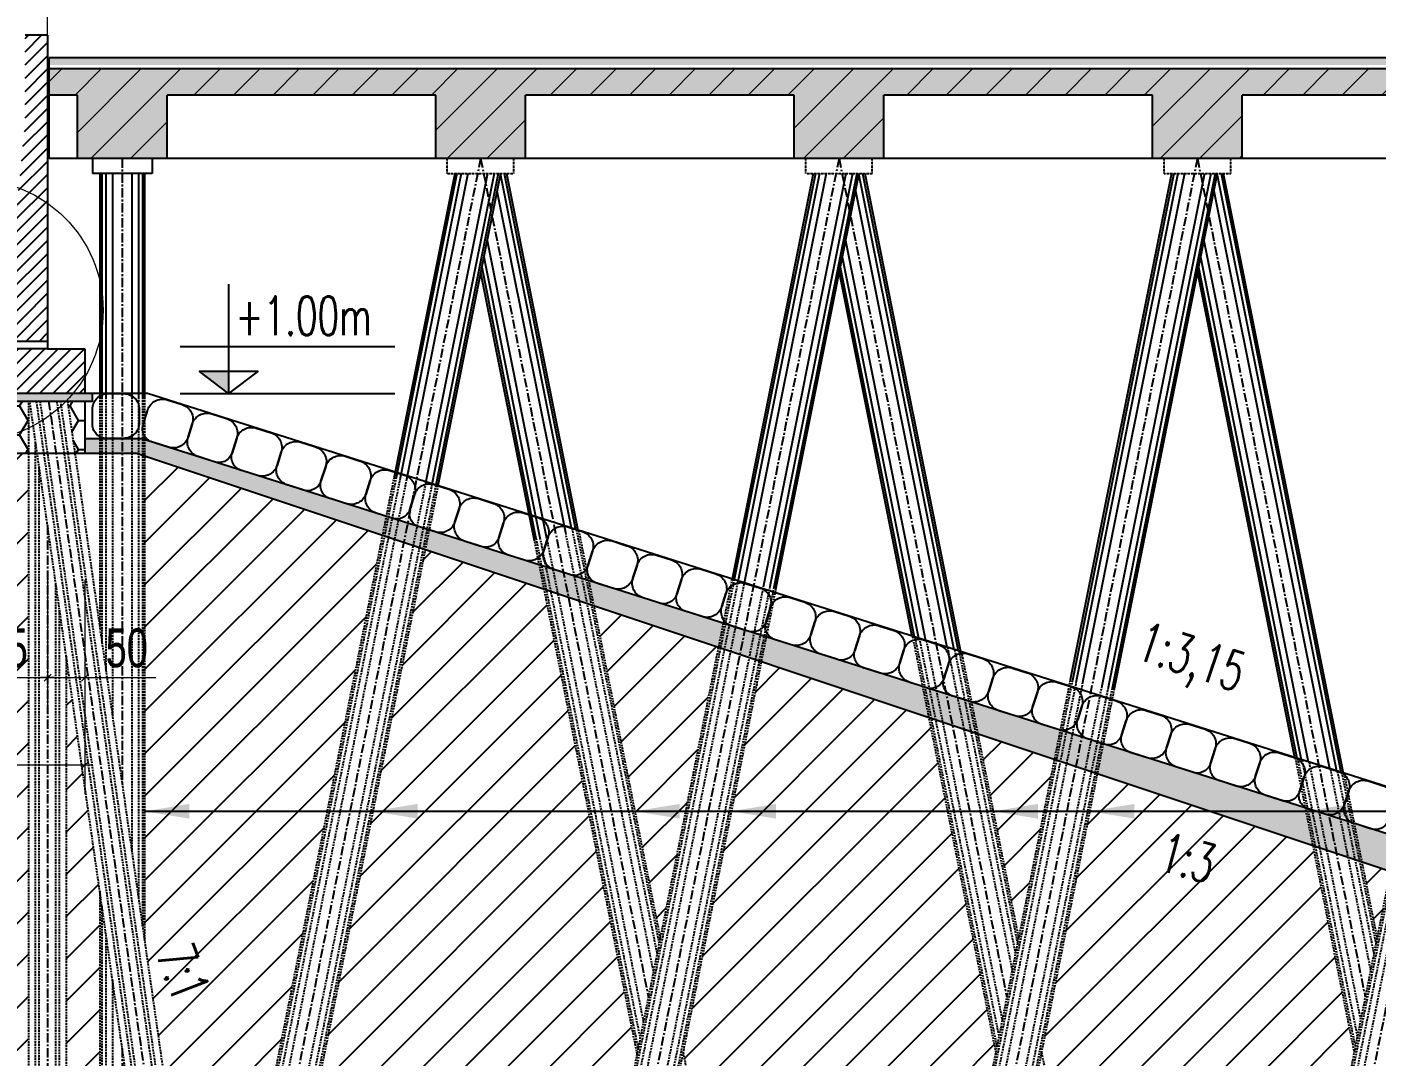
# Model space of a CAD drawing. Header units: millimetres. Extents: x -95488 to 835450, y -398213 to -214134.
# Drawn here: x 63090 to 81170, y -257864 to -244079 of the extents above; entities that cross this region are included whole.
import ezdxf
from ezdxf.enums import TextEntityAlignment as Align

# ---------------------------------------------------------------- set-up
doc = ezdxf.new("R2010")
doc.units = ezdxf.units.MM
doc.header["$MEASUREMENT"] = 0
doc.linetypes.add('CENTER', pattern=[2, 1.25, -0.25, 0.25, -0.25])
doc.linetypes.add('HIDDEN', pattern=[0.375, 0.25, -0.125])
for name, color, linetype in [('bao', 2, 'Continuous'), ('Border', 2, 'Continuous'), ('center', 9, 'CENTER'), ('coc an', 4, 'HIDDEN'), ('DIMENSION', 4, 'Continuous'), ('DLINE', 4, 'Continuous'), ('HACTH', 7, 'Continuous'), ('Hatch', 250, 'Continuous'), ('Hatch coc', 8, 'Continuous'), ('hidden', 4, 'HIDDEN')]:
    doc.layers.add(name, color=color, linetype=linetype)
for name, color, linetype, lineweight in [('DIM', 177, 'Continuous', 20), ('MANH', 8, 'Continuous', 15), ('TEXT', 2, 'Continuous', 20), ('THAY', 7, 'Continuous', 25)]:
    doc.layers.add(name, color=color, linetype=linetype, lineweight=lineweight)
doc.styles.add('2', font='VNAVAN_2.TTF')
doc.styles.add('THUONG', font='vnsimli.shx', dxfattribs={"width": 0.55})
doc.styles.add('TXTDIM', font='VNARIAL_0.TTF', dxfattribs={"width": 0.7})
doc.dimstyles.new('DIM 260', dxfattribs={"dimscale": 260, "dimtxt": 2, "dimasz": 0.3, "dimexe": 1.5, "dimexo": 0, "dimgap": 0.5, "dimtad": 1, "dimdec": 0, "dimzin": 12, "dimdsep": 46, "dimtxsty": 'TXTDIM', "dimblk": 'SLASH', "dimcen": 1.5, "dimclrd": 256, "dimclre": 256, "dimclrt": 2, "dimadec": 0, "dimazin": 0, "dimtfac": 1, "dimtdec": 0, "dimtix": 1, "dimtmove": 0, "dimatfit": 3, "dimldrblk": 'DOT', "dimfxl": 2, "dimtolj": 1, "dimtzin": 0, "dimlwd": 9, "dimlwe": 9, "dimarcsym": 1})
doc.dimstyles.new('matbang', dxfattribs={"dimscale": 600, "dimtxt": 2, "dimasz": 1.5, "dimexe": 1.5, "dimexo": 1, "dimgap": 1, "dimtad": 1, "dimdec": 0, "dimlfac": 0.1, "dimzin": 0, "dimdsep": 46, "dimtxsty": '2', "dimcen": 0.09, "dimclrd": 4, "dimclre": 4, "dimclrt": 3, "dimadec": 0, "dimazin": 0, "dimtfac": 1, "dimtdec": 0, "dimtofl": 0, "dimtmove": 2, "dimatfit": 3, "dimfxl": 1, "dimtolj": 1, "dimtzin": 0, "dimarcsym": 0})

# ---------------------------------------------------------------- blocks, each defined once
blk = doc.blocks.new('SLASH')
at = {"layer": 'DIM', "color": 16, "linetype": 'Continuous'}
for p, q in [((-1.2, 0), (1.2, 0)), ((-0.6, -0.6), (0.6, 0.6))]:
    blk.add_line(p, q, dxfattribs=at)
blk = doc.blocks.new('*D107')
at = {"layer": 'Defpoints', "color": 0}
for p in [(53365, -251484), (63865, -251484), (63865, -253965)]:
    blk.add_point(p, dxfattribs=at)
at = {"layer": 'DIM', "lineweight": 9}
for p, q in [((53365, -251484), (53365, -254355)), ((63865, -251484), (63865, -254355)), ((53443, -253965), (63787, -253965))]:
    blk.add_line(p, q, dxfattribs=at)
at = {"layer": 'DIM', "lineweight": 9, "xscale": 78, "yscale": 78, "zscale": 78, "rotation": 180}
blk.add_blockref('SLASH', (53365, -253965), dxfattribs=at)
at = {"layer": 'DIM', "lineweight": 9, "xscale": 78, "yscale": 78, "zscale": 78}
blk.add_blockref('SLASH', (63865, -253965), dxfattribs=at)
at = {"layer": 'DIM', "color": 2, "insert": (57656, -253570), "char_height": 520, "attachment_point": 5, "style": 'TXTDIM'}
blk.add_mtext('\\A1;1050', dxfattribs=at)
blk = doc.blocks.new('_Dot')
at = {"color": 0, "linetype": 'ByBlock', "lineweight": -2}
blk.add_line((-0.5, 0), (-1, 0), dxfattribs=at)
at = {"color": 0, "linetype": 'ByBlock', "const_width": 0.5}
blk.add_lwpolyline([(-0.25, 0, 1), (0.25, 0, 1)], format="xyb", close=True, dxfattribs=at)
blk = doc.blocks.new('Caodo')
at = {"layer": 'DLINE'}
blk.add_hatch(color=256, dxfattribs=at).paths.add_polyline_path([(-0.018, 1.186), (-1.598, 1.186), (-0.018, -0.014)])
for p, q in [((-0.018, 5.849), (-0.018, -0.014)), ((8.891, 2.486), (-2.606, 2.486)), ((-0.018, -0.014), (-1.598, 1.186)), ((-1.598, 1.186), (1.562, 1.186)), ((1.562, 1.186), (-0.018, -0.014)), ((-2.606, -0.014), (8.891, -0.014))]:
    blk.add_line(p, q, dxfattribs=at)
blk = doc.blocks.new('*D117')
at = {"layer": 'Defpoints', "color": 0}
for p in [(63365, -251484), (63865, -251484), (63365, -252795)]:
    blk.add_point(p, dxfattribs=at)
at = {"layer": 'DIM', "lineweight": 9}
for p, q in [((63365, -251484), (63365, -253185)), ((63865, -251484), (63865, -253185)), ((63443, -252795), (63787, -252795)), ((63865, -252795), (64816, -252795))]:
    blk.add_line(p, q, dxfattribs=at)
at = {"layer": 'DIM', "lineweight": 9, "xscale": 78, "yscale": 78, "zscale": 78, "rotation": 180}
blk.add_blockref('SLASH', (63365, -252795), dxfattribs=at)
at = {"layer": 'DIM', "lineweight": 9, "xscale": 78, "yscale": 78, "zscale": 78}
blk.add_blockref('SLASH', (63865, -252795), dxfattribs=at)
at = {"layer": 'DIM', "color": 2, "insert": (64426, -252400), "char_height": 520, "attachment_point": 5, "style": 'TXTDIM'}
blk.add_mtext('\\A1;50', dxfattribs=at)
blk = doc.blocks.new('*D129')
at = {"layer": 'Defpoints', "color": 0}
for p in [(61615, -251484), (63365, -251484), (63365, -252795)]:
    blk.add_point(p, dxfattribs=at)
at = {"layer": 'DIM', "lineweight": 9}
for p, q in [((61615, -251484), (61615, -253185)), ((63365, -251484), (63365, -253185)), ((61693, -252795), (63287, -252795))]:
    blk.add_line(p, q, dxfattribs=at)
at = {"layer": 'DIM', "lineweight": 9, "xscale": 78, "yscale": 78, "zscale": 78, "rotation": 180}
blk.add_blockref('SLASH', (61615, -252795), dxfattribs=at)
at = {"layer": 'DIM', "lineweight": 9, "xscale": 78, "yscale": 78, "zscale": 78}
blk.add_blockref('SLASH', (63365, -252795), dxfattribs=at)
at = {"layer": 'DIM', "color": 2, "insert": (62677, -252400), "char_height": 520, "attachment_point": 5, "style": 'TXTDIM'}
blk.add_mtext('\\A1;175', dxfattribs=at)

msp = doc.modelspace()

# ---------------------------------------------------------------- hatches: boundary and pattern name
at = {"layer": 'HACTH'}
h = msp.add_hatch(dxfattribs=at)
h.set_pattern_fill('AR-CONC', color=256, scale=50, style=0)
h.set_pattern_definition([(50, (499406.82, 17080.36), (358.63009, -31.37607), [37.5, -412.5]), (355, (499406.8, 17080.36), (-69.37567, 376.09607), [30, -330]), (100.4514, (499436.7, 17077.74), (289.2547, 344.71977), [31.8701, -350.57106]), (46.1842, (499406.8, 17180.36), (533.62052, -82.7595), [56.25, -618.75]), (96.6356, (499451.3, 17173.46), (467.33135, 487.05894), [47.80514, -525.8565]), (351.1842, (499406.8, 17180.36), (467.331, 487.0593), [45, -495]), (21, (499456.82, 17155.36), (298.45353, -201.30945), [37.5, -412.5]), (326, (499456.8, 17155.36), (121.65767, 362.57502), [30, -330]), (71.4514, (499481.7, 17138.58), (420.11131, 161.26525), [31.8701, -350.57106]), (37.5, (499406.82, 17080.36), (6.079928, 166.446927), [0, -326, 0, -335, 0, -331.25]), (7.5, (499406.82, 17080.36), (131.53477, 197.205856), [0, -191, 0, -318.5, 0, -126.25]), (327.5, (499295.32, 17080.36), (266.911218, -11.277436), [0, -125, 0, -390, 0, -517.5]), (317.5, (499245.32, 17080.36), (291.59308, 50.05249), [0, -162.5, 0, -259, 0, -367.5])])
h.paths.add_polyline_path([(88058.7, -244490.3), (63364.7, -244490.3), (63364.7, -244590.3), (88058.7, -244590.3)])
h = msp.add_hatch(dxfattribs=at)
h.set_pattern_fill('AR-CONC', color=256, scale=100, style=0)
h.set_pattern_definition([(50, (499406.8, 226214.2), (717.2602, -62.75213), [75, -825]), (355, (499406.8, 226214.2), (-138.7513, 752.1921), [60, -660]), (100.4514, (499466.6, 226208.96), (578.5094, 689.43954), [63.7402, -701.1421]), (46.1842, (499406.8, 226414.2), (1067.241, -165.519), [112.5, -1237.5]), (96.6356, (499495.8, 226400.4), (934.6627, 974.1179), [95.6103, -1051.713]), (351.1842, (499406.8, 226414.2), (934.662, 974.1186), [90, -990]), (21, (499506.8, 226364.2), (596.90705, -402.6189), [75, -825]), (326, (499506.8, 226364.2), (243.3153, 725.15005), [60, -660]), (71.4514, (499556.56, 226330.6), (840.2226, 322.5305), [63.7402, -701.1421]), (37.5, (499406.82, 226214.18), (12.15986, 332.89385), [0, -652, 0, -670, 0, -662.5]), (7.5, (499406.8, 226214.2), (263.06954, 394.41171), [0, -382, 0, -637, 0, -252.5]), (327.5, (499183.82, 226214.18), (533.82244, -22.55487), [0, -250, 0, -780, 0, -1035]), (317.5, (499083.8, 226214.2), (583.18617, 100.10498), [0, -325, 0, -518, 0, -735])])
h.paths.add_polyline_path([(84164.7, -244990.3), (86179.4, -244990.3), (86179.4, -244640.3), (63384.7, -244640.3), (63384.7, -244990.3), (63764.7, -244990.3), (63764.7, -245840.3), (64964.7, -245840.3), (64964.7, -244990.3), (68564.7, -244990.3), (68564.7, -245840.3), (69764.7, -245840.3), (69764.7, -244990.3), (73364.7, -244990.3), (73364.7, -245840.3), (74564.7, -245840.3), (74564.7, -244990.3), (78164.7, -244990.3), (78164.7, -245840.3), (79364.7, -245840.3), (79364.7, -244990.3), (82964.7, -244990.3), (82964.7, -245840.3), (84164.7, -245840.3)])
at = {"layer": 'Hatch'}
h = msp.add_hatch(dxfattribs=at)
h.set_pattern_fill('ANSI31', color=256, scale=1000, style=0)
h.set_pattern_definition([(45, (111365.48, -3247.08), (-88.38835, 88.38835), [])])
h.paths.add_polyline_path([(54464.7, -248990.3), (55042.8, -248990.3, 0.1427326), (54841.2, -248390.3), (53364.7, -248390.3), (53364.7, -249690.3), (54464.7, -249690.3)])
h.paths.add_polyline_path([(60688.7, -248390.3), (59261.4, -248390.3), (59257, -248393.7), (59252.5, -248390.3), (54841.2, -248390.3, -0.1427326), (55042.8, -248990.3), (61014.2, -248990.3, -0.0984794)])
h.paths.add_polyline_path([(63864.7, -248390.3), (63364.7, -248390.3), (62364.7, -248390.3), (61917.6, -248390.3), (60688.7, -248390.3, 0.0984794), (61014.2, -248990.3), (63705.5, -248990.3, 0.0395282), (63864.7, -248764.6)])
h.paths.add_polyline_path([(63864.7, -248764.6, -0.0395282), (63705.5, -248990.3), (63864.7, -248990.3)], flags=17)
h.paths.add_polyline_path([(63364.7, -246440, 0.0624306), (62980.1, -246236.3), (62804.5, -247992.3), (62475.2, -248290.3), (63364.7, -248290.3)])
h.paths.add_polyline_path([(63364.7, -245290.3), (63364.7, -244190.3), (63064.7, -244190.3), (63064.7, -245390.3), (62980.1, -246236.3, -0.0624306), (63364.7, -246440)])
h = msp.add_hatch(dxfattribs=at)
h.set_pattern_fill('ANSI31', color=256, scale=3200, style=0)
h.paths.add_polyline_path([(41578.9, -258190.3), (52397.9, -258190.3), (53597.9, -249790.3), (53364.7, -249790.3), (53264.7, -249790.3), (50614.7, -249790.3), (49614.7, -249790.3), (47314.7, -247490.3), (41578.9, -247490.3)])
h.paths.add_polyline_path([(47844.6, -250090.3), (48239.6, -249790.3), (48634.5, -250090.3)], flags=16)
h.paths.add_polyline_path([(53664.7, -252858.1), (52903, -258190.3), (53664.7, -258190.3)])
h.paths.add_polyline_path([(54064.7, -258190.3), (55164.7, -258190.3), (55164.7, -249790.3), (54103, -249790.3), (54064.7, -250058.1)])
h.paths.add_polyline_path([(55564.7, -258190.3), (56664.7, -258190.3), (56664.7, -249790.3), (55564.7, -249790.3)])
h.paths.add_polyline_path([(57064.7, -258190.3), (58164.7, -258190.3), (58164.7, -249790.3), (57064.7, -249790.3)])
h.paths.add_polyline_path([(58564.7, -258190.3), (59614.7, -258190.3), (59614.7, -249790.3), (58564.7, -249790.3)])
h.paths.add_polyline_path([(60114.7, -258190.3), (61414.7, -258190.3), (61414.7, -249790.3), (60114.7, -249790.3)])
h.paths.add_polyline_path([(61814.7, -258190.3), (63114.7, -258190.3), (63114.7, -249790.3), (61814.7, -249790.3)])
h.paths.add_polyline_path([(64064.7, -255658.1), (63614.7, -252508.1), (63614.7, -258190.3), (64064.7, -258190.3)])
h.paths.add_polyline_path([(45959.9, -251222.8), (47700.7, -251222.8), (47700.7, -250442.8), (45959.9, -250442.8)], flags=24)
h.paths.add_polyline_path([(44907.6, -256953.1), (51999.4, -256953.1), (51999.4, -255764.5), (44907.6, -255764.5)], flags=24)
h.paths.add_polyline_path([(54100.4, -252009.9), (55129.1, -252009.9), (55129.1, -252800.5), (54100.4, -252800.5)], flags=24)
h.paths.add_polyline_path([(55600.4, -252009.9), (56629.1, -252009.9), (56629.1, -252800.5), (55600.4, -252800.5)], flags=24)
h.paths.add_polyline_path([(57100.4, -252009.9), (58129.1, -252009.9), (58129.1, -252800.5), (57100.4, -252800.5)], flags=24)
h.paths.add_polyline_path([(57000.1, -253174.6), (58311.6, -253174.6), (58311.6, -253965.2), (57000.1, -253965.2)], flags=9)
h.paths.add_polyline_path([(58600.4, -252009.9), (59629.1, -252009.9), (59629.1, -252800.5), (58600.4, -252800.5)], flags=9)
h.paths.add_polyline_path([(60410.9, -252004.2), (61443.6, -252004.2), (61443.6, -252794.9), (60410.9, -252794.9)], flags=9)
h = msp.add_hatch(dxfattribs=at)
h.set_pattern_fill('HONEY', color=256, scale=1800, style=0)
h.set_pattern_definition([(0, (111365.48, -3247.08), (337.5, 194.85572), [225, -450]), (120, (111365.48, -3247.08), (-337.5, 194.85572), [225, -450]), (60, (111365.48, -3247.08), (7e-07, 389.71143), [-450, 225])])
h.paths.add_polyline_path([(55042.4, -249090.3), (54464.7, -249090.3), (54464.7, -249690.3), (54564.7, -249690.3), (54564.7, -249790.3), (54755.6, -249790.3, 0.1721313)])
h.paths.add_polyline_path([(55164.7, -249790.3), (55164.7, -249090.3), (55042.4, -249090.3, -0.1721313), (54755.6, -249790.3)])
h.paths.add_polyline_path([(56664.7, -249090.3), (55564.7, -249090.3), (55564.7, -249790.3), (56664.7, -249790.3)])
h.paths.add_polyline_path([(58164.7, -249090.3), (57064.7, -249090.3), (57064.7, -249790.3), (58164.7, -249790.3)])
h.paths.add_polyline_path([(59614.7, -249790.3), (59614.7, -249090.3), (58564.7, -249090.3), (58564.7, -249790.3)])
h.paths.add_polyline_path([(61414.7, -249790.3), (61414.7, -249344.6, -0.057558), (61104, -249090.3), (60114.7, -249090.3), (60114.7, -249790.3)])
h.paths.add_polyline_path([(63114.7, -249450.6), (63114.7, -249090.3), (61814.7, -249090.3), (61814.7, -249534.7, 0.1930873)])
h.paths.add_polyline_path([(63114.7, -249790.3), (63114.7, -249450.6, -0.1930873), (61814.7, -249534.7), (61814.7, -249790.3)])
h.paths.add_polyline_path([(61104, -249090.3, 0.057558), (61414.7, -249344.6), (61414.7, -249090.3)], flags=17)
h.paths.add_polyline_path([(63731.5, -249790.3), (63864.7, -249790.3), (63864.7, -249090.3), (63631.5, -249090.3)])
h = msp.add_hatch(dxfattribs=at)
h.set_pattern_fill('AR-CONC', color=256, scale=10, style=0)
h.set_pattern_definition([(50, (606541.646, -105292.167), (71.726018, -6.2752135), [7.5, -82.5]), (355, (606541.646, -105292.17), (-13.875133, 75.219213), [6, -66]), (100.4514, (606547.62, -105292.69), (57.850938, 68.943954), [6.374019, -70.114211]), (46.1842, (606541.646, -105272.17), (106.724105, -16.551901), [11.25, -123.75]), (96.6356, (606550.54, -105273.55), (93.46627, 97.411787), [9.561029, -105.1713]), (351.1842, (606541.65, -105272.17), (93.466195, 97.41186), [9, -99]), (21, (606551.646, -105277.167), (59.690705, -40.261889), [7.5, -82.5]), (326, (606551.646, -105277.17), (24.331533, 72.5150045), [6, -66]), (71.4514, (606556.62, -105280.52), (84.022263, 32.25305), [6.374019, -70.114211]), (37.5, (606541.646, -105292.167), (1.2159855, 33.2893854), [0, -65.2, 0, -67, 0, -66.25]), (7.5, (606541.646, -105292.167), (26.3069537, 39.4411712), [0, -38.2, 0, -63.7, 0, -25.25]), (327.5, (606519.346, -105292.167), (53.3822436, -2.2554872), [0, -25, 0, -78, 0, -103.5]), (317.5, (606509.346, -105292.167), (58.318617, 10.0104982), [0, -32.5, 0, -51.8, 0, -73.5])])
h.paths.add_polyline_path([(63964.7, -248990.3), (58637.1, -248990.3), (58637.1, -249090.3), (63964.7, -249090.3)])
h = msp.add_hatch(dxfattribs=at)
h.set_pattern_fill('HONEY', color=256, scale=500, style=0)
h.set_pattern_definition([(0, (725404.33, -10369.827), (93.75, 54.1265875), [62.5, -125]), (120, (725404.33, -10369.827), (-93.75, 54.126588), [62.5, -125]), (60, (725404.33, -10369.827), (2e-07, 108.2531754), [-125, 62.5])])
h.paths.add_polyline_path([(64612.5, -249590.3), (63864.7, -249590.3), (63864.7, -249790.3), (64545.8, -249790.3), (102645.8, -262490.3), (105247.5, -262490.3)])
h = msp.add_hatch(dxfattribs=at)
h.set_pattern_fill('ANSI31', color=256, scale=3200, style=0)
h.paths.add_polyline_path([(86421.8, -257084.7), (86275.7, -257815.3), (86350.7, -258190.3), (89737.8, -258190.3)])
h.paths.add_polyline_path([(85588.8, -258190.3), (85663.8, -257815.3), (85453, -256761.7), (81921.9, -255584.3), (81475.7, -257815.3), (81550.7, -258190.3)])
h.paths.add_polyline_path([(80788.8, -258190.3), (80863.8, -257815.3), (80310.1, -255046.9), (77421.9, -254083.9), (76675.7, -257815.3), (76750.7, -258190.3)])
h.paths.add_polyline_path([(81169.7, -256285.6), (81348.2, -255393), (80965.7, -255265.5)])
h.paths.add_polyline_path([(76848.3, -253892.6), (75822.7, -253550.7), (76369.7, -256285.6)])
h.paths.add_polyline_path([(75167.1, -253332.1), (72922, -252583.5), (71875.7, -257815.3), (71950.7, -258190.3), (75988.8, -258190.3), (76063.8, -257815.3)])
h.paths.add_polyline_path([(72348.4, -252392.2), (70679.8, -251835.8), (71569.7, -256285.6)])
h.paths.add_polyline_path([(70013.4, -251613.7), (68422.1, -251083.1), (67000.7, -258190.3), (71188.8, -258190.3), (71258.8, -257840.3)])
h.paths.add_polyline_path([(67848.5, -250891.8), (64664.7, -249830.3), (64664.7, -256322.6), (64931.5, -258190.3), (66388.8, -258190.3)])
h.paths.add_polyline_path([(78057.9, -255457.9), (79007.1, -255718.4), (79213.5, -254966.2), (78264.4, -254705.7)], flags=24)
h.paths.add_polyline_path([(64654.4, -256458.3), (64978.8, -257301.9), (65706.9, -257021.9), (65382.4, -256178.3)], flags=9)
at = {"layer": 'MANH'}
h = msp.add_hatch(dxfattribs=at)
h.set_pattern_fill('ANSI31', color=256, scale=3000, style=0)
h.set_pattern_definition([(45, (499406.8, 226214.2), (-265.16504, 265.16504), [])])
h.paths.add_polyline_path([(84164.7, -244990.3), (86179.4, -244990.3), (86179.4, -244640.3), (63384.7, -244640.3), (63384.7, -244990.3), (63764.7, -244990.3), (63764.7, -245840.3), (64964.7, -245840.3), (64964.7, -244990.3), (68564.7, -244990.3), (68564.7, -245840.3), (69764.7, -245840.3), (69764.7, -244990.3), (73364.7, -244990.3), (73364.7, -245840.3), (74564.7, -245840.3), (74564.7, -244990.3), (78164.7, -244990.3), (78164.7, -245840.3), (79364.7, -245840.3), (79364.7, -244990.3), (82964.7, -244990.3), (82964.7, -245840.3), (84164.7, -245840.3)])

# ---------------------------------------------------------------- linework, layer by layer
at = {"layer": 'bao'}
for p, q in [((113364.7, -244490.3), (63384.7, -244490.3)), ((63384.7, -245840.3), (63384.7, -244490.3)), ((113364.7, -244640.3), (63384.7, -244640.3)), ((63764.7, -244990.3), (63384.7, -244990.3)), ((63764.7, -245840.3), (63764.7, -244990.3)), ((64964.7, -245840.3), (64964.7, -244990.3)), ((68564.7, -244990.3), (64964.7, -244990.3)), ((68564.7, -245840.3), (68564.7, -244990.3)), ((69764.7, -245840.3), (69764.7, -244990.3)), ((73364.7, -244990.3), (69764.7, -244990.3)), ((73364.7, -245840.3), (73364.7, -244990.3)), ((74564.7, -245840.3), (74564.7, -244990.3)), ((78164.7, -244990.3), (74564.7, -244990.3)), ((78164.7, -245840.3), (78164.7, -244990.3)), ((79364.7, -245840.3), (79364.7, -244990.3)), ((82964.7, -244990.3), (79364.7, -244990.3)), ((113364.7, -245840.3), (63384.7, -245840.3)), ((69764.7, -245840.3), (68564.7, -245840.3)), ((74464.7, -245840.3), (73464.7, -245840.3))]:
    msp.add_line(p, q, dxfattribs=at)
msp.add_lwpolyline([(54464.7, -249090.3), (63964.7, -249090.3), (63964.7, -248990.3), (54464.7, -248990.3)], dxfattribs=at)
at = {"layer": 'Border'}
for p, q in [((63364.7, -244190.3), (63064.7, -244190.3)), ((63364.7, -244190.3), (63364.7, -245290.3)), ((63364.7, -245290.3), (63364.7, -248390.3)), ((63364.7, -248390.3), (62364.7, -248390.3)), ((63364.7, -248390.3), (63864.7, -248390.3)), ((63864.7, -248390.3), (63864.7, -248990.3)), ((63864.7, -248990.3), (54464.7, -248990.3)), ((63864.7, -248990.3), (54464.7, -248990.3)), ((64705.4, -248990.3), (63864.7, -248990.3)), ((63864.7, -249090.3), (63864.7, -249790.3)), ((88361.6, -256500.2), (64705.4, -248990.3)), ((63864.7, -249590.3), (64612.5, -249590.3)), ((105247.5, -262490.3), (64612.5, -249590.3)), ((53364.7, -249790.3), (63864.7, -249790.3)), ((102634.1, -262490.3), (64545, -249790.3))]:
    msp.add_line(p, q, dxfattribs=at)
at = {"layer": 'Border', "color": 5}
for p, q in [((64064.7, -246040.3), (64064.7, -249040.3)), ((64664.7, -246040.3), (64664.7, -249040.3)), ((68818.8, -246040.3), (68005.4, -250107.1)), ((69430.7, -246040.3), (68593.8, -250224.7)), ((73618.8, -246040.3), (72531.9, -251474.9)), ((74230.7, -246040.3), (73120.2, -251592.6)), ((78418.8, -246040.3), (77061.4, -252827.1)), ((79030.7, -246040.3), (77649.8, -252944.8))]:
    msp.add_line(p, q, dxfattribs=at)
at = {"layer": 'Border'}
msp.add_lwpolyline([(63364.7, -248290.3), (62475.2, -248290.3)], dxfattribs=at)
at = {"layer": 'center', "ltscale": 100}
for p, q in [((64364.7, -245840.3), (64364.7, -254222.6)), ((69164.7, -245840.3), (65666.2, -263332.9)), ((73964.7, -245840.3), (69061.8, -270354.9)), ((69164.7, -245840.3), (71411.7, -257075.5)), ((78764.7, -245840.3), (73861.8, -270354.9)), ((73964.7, -245840.3), (76211.7, -257075.5)), ((83564.7, -245840.3), (78661.8, -270354.9)), ((78764.7, -245840.3), (81011.7, -257075.5)), ((63379, -249090.3), (66461.8, -270670.2)), ((63364.7, -250758.1), (63364.7, -270890.3)), ((64364.7, -257758.1), (64364.7, -270840.3))]:
    msp.add_line(p, q, dxfattribs=at)
at = {"layer": 'coc an', "color": 8, "ltscale": 100}
for p, q in [((66303.7, -270692.8), (63217.7, -249090.3)), ((66352.1, -270685.9), (63267.1, -249090.3)), ((66571.5, -270654.6), (63490.9, -249090.3)), ((66620, -270647.6), (63540.3, -249090.3)), ((64093.4, -249040.3), (64093.4, -252323.4)), ((64147.6, -249040.3), (64147.6, -252702.8)), ((64234.3, -249040.3), (64234.3, -253309.4)), ((64495.2, -249040.3), (64495.2, -255135.7)), ((64581.8, -249040.3), (64581.8, -255742.3)), ((64636, -249040.3), (64636, -256121.7)), ((63205, -270890.3), (63205, -249640.1)), ((63253.9, -270890.3), (63253.9, -249982.4)), ((68033.6, -250112.7), (65550.9, -262526)), ((68086.7, -250123.3), (65573.9, -262687.2)), ((68171.7, -250140.3), (65610.8, -262944.9)), ((68427.5, -250191.5), (65721.6, -263721)), ((68512.5, -250208.5), (65758.4, -263978.7)), ((68565.6, -250219.1), (65781.5, -264139.9)), ((69906.2, -250931.3), (71273.4, -257767.2)), ((69959.4, -250920.6), (71301, -257629)), ((70044.3, -250903.7), (71345.2, -257408.1)), ((70300.2, -250852.5), (71478.3, -256742.9)), ((70386.8, -250794), (71527.4, -256497)), ((70445.9, -250812.7), (71555.1, -256358.8)), ((72560, -251480.6), (68795.8, -270301.7)), ((72613.1, -251491.2), (68848.9, -270312.3)), ((63475.5, -270890.3), (63475.5, -251533.8)), ((72698.1, -251508.2), (68933.9, -270329.3)), ((72953.9, -251559.3), (69189.7, -270380.4)), ((73038.9, -251576.3), (69274.7, -270397.4)), ((73092.1, -251587), (69327.8, -270408.1)), ((63524.4, -270890.3), (63524.4, -251876.2)), ((74980.4, -252252.2), (76078.4, -257742.2)), ((75039.4, -252271), (76106, -257604)), ((75133.8, -252300.9), (76150.2, -257383.1)), ((75417.9, -252391.1), (76283.3, -256717.9)), ((75512.3, -252421.1), (76327.4, -256497)), ((75571.3, -252439.8), (76355.1, -256358.8)), ((77089.6, -252832.7), (73595.8, -270301.7)), ((77142.7, -252843.3), (73648.9, -270312.3)), ((77227.7, -252860.3), (73733.9, -270329.3)), ((77483.5, -252911.5), (73989.7, -270380.4)), ((77568.5, -252928.5), (74074.7, -270397.4)), ((77621.6, -252939.1), (74127.8, -270408.1)), ((80105.8, -253879.4), (80878.4, -257742.2)), ((80164.9, -253898.1), (80906, -257604)), ((80259.2, -253928.1), (80950.2, -257383.1)), ((80543.3, -254018.2), (81083.3, -256717.9)), ((80637.7, -254048.2), (81127.4, -256497)), ((80696.7, -254066.9), (81155.1, -256358.8)), ((81506.9, -254746.1), (78395.8, -270301.7)), ((81560, -254756.7), (78448.9, -270312.3)), ((81645, -254773.7), (78533.9, -270329.3)), ((64093.4, -255859), (64093.4, -269667.2)), ((64147.6, -256238.4), (64147.6, -269396.2)), ((64234.3, -256845), (64234.3, -268962.9))]:
    msp.add_line(p, q, dxfattribs=at)
at = {"layer": 'coc an', "ltscale": 100}
for p, q in [((64064.7, -249040.3), (64064.7, -252122.6)), ((64664.7, -249040.3), (64664.7, -256322.6)), ((68005.4, -250107.1), (65538.7, -262440.6)), ((68593.8, -250224.7), (65793.7, -264225.3)), ((69878.1, -250936.9), (71258.8, -257840.3)), ((70477.1, -250822.6), (71569.7, -256285.6)), ((72531.9, -251474.9), (68767.6, -270296)), ((73120.2, -251592.6), (69356, -270413.7)), ((74949.2, -252242.3), (76063.8, -257815.3)), ((75602.5, -252449.7), (76369.7, -256285.6)), ((77061.4, -252827.1), (73567.6, -270296)), ((77649.8, -252944.8), (74156, -270413.7)), ((80074.6, -253869.4), (80863.8, -257815.3)), ((80728, -254076.9), (81169.7, -256285.6)), ((81478.7, -254740.5), (78367.6, -270296)), ((64064.7, -255658.1), (64064.7, -269810.6)), ((71875.7, -257815.3), (73964.7, -268260.6)), ((76675.7, -257815.3), (78764.7, -268260.6))]:
    msp.add_line(p, q, dxfattribs=at)
for points in [[(63614.7, -252508.1), (63614.7, -270890.3), (63114.7, -270890.3), (63114.7, -249090.3)], [(63631.5, -249090.3), (66709.3, -270634.9), (66214.4, -270705.6), (63126.5, -249090.3)]]:
    msp.add_lwpolyline(points, dxfattribs=at)
at = {"layer": 'DIMENSION'}
for p, q in [((63964.7, -245840.3), (63964.7, -246040.3)), ((64764.7, -245840.3), (64764.7, -246040.3)), ((64579, -246040.3), (64579, -246040.3)), ((69335.6, -246078.5), (69335.6, -246078.5)), ((74135.6, -246078.5), (74135.6, -246078.5)), ((78935.6, -246078.5), (78935.6, -246078.5))]:
    msp.add_line(p, q, dxfattribs=at)
msp.add_lwpolyline([(64764.7, -246040.3), (63964.7, -246040.3)], dxfattribs=at)
at = {"layer": 'Hatch'}
for points in [[(63967.6, -249407), (63967.6, -249198.7, -0.4142136), (64175.9, -248990.3), (64384.2, -248990.3, -0.4142136), (64592.6, -249198.7), (64592.6, -249382, -0.4142136), (64384.2, -249590.3), (64175.9, -249590.3, -0.4397578)], [(64643.8, -249407.9), (64706.9, -249209.4, -0.4142136), (64968.5, -249073.8), (65167, -249136.9, -0.4142136), (65302.6, -249398.5), (65247.1, -249573.2, -0.4142136), (64985.5, -249708.8), (64786.9, -249645.7, -0.4397578)], [(65247.1, -249573.2), (65302.6, -249398.5, -0.4142136), (65564.2, -249263), (65762.7, -249326, -0.4142136), (65898.3, -249587.6), (65835.2, -249786.2, -0.4397578), (65581.2, -249897.9), (65382.6, -249834.8, -0.4142136)], [(65835.2, -249786.2), (65898.3, -249587.6, -0.4142136), (66159.9, -249452.1), (66358.4, -249515.1, -0.4142136), (66494, -249776.7), (66438.5, -249951.5, -0.4142136), (66176.9, -250087), (65978.3, -250023.9, -0.4397578)], [(66438.5, -249951.5), (66494, -249776.7, -0.4142136), (66755.6, -249641.2), (66954.1, -249704.2, -0.4142136), (67089.7, -249965.8), (67026.6, -250164.4, -0.4397578), (66772.6, -250276.1), (66574, -250213.1, -0.4142136)], [(67026.6, -250164.4), (67089.7, -249965.8, -0.4142136), (67351.3, -249830.3), (67549.8, -249893.3, -0.4142136), (67685.4, -250154.9), (67629.9, -250329.7, -0.4142136), (67368.3, -250465.2), (67169.7, -250402.2, -0.4397578)], [(67629.9, -250329.7), (67685.4, -250154.9, -0.4142136), (67947, -250019.4), (68145.5, -250082.4, -0.4142136), (68281.1, -250344), (68218, -250542.6, -0.4397578), (67964, -250654.3), (67765.4, -250591.3, -0.4142136)], [(68218, -250542.6), (68281.1, -250344, -0.4142136), (68542.7, -250208.5), (68741.2, -250271.6, -0.4142136), (68876.8, -250533.2), (68821.3, -250707.9, -0.4142136), (68559.7, -250843.4), (68361.1, -250780.4, -0.4397578)], [(68821.3, -250707.9), (68876.8, -250533.2, -0.4142136), (69138.4, -250397.6), (69337, -250460.7, -0.4142136), (69472.5, -250722.3), (69409.4, -250920.8, -0.4397578), (69155.4, -251032.5), (68956.8, -250969.5, -0.4142136)], [(69409.4, -250920.8), (69472.5, -250722.3, -0.4142136), (69734.1, -250586.7), (69932.7, -250649.8, -0.4142136), (70068.2, -250911.4), (70012.7, -251086.1, -0.4142136), (69751.1, -251221.7), (69552.5, -251158.6, -0.4397578)], [(70012.7, -251086.1), (70068.2, -250911.4, -0.4142136), (70329.8, -250775.9), (70528.4, -250838.9, -0.4142136), (70663.9, -251100.5), (70600.9, -251299.1, -0.4397578), (70346.8, -251410.8), (70148.2, -251347.7, -0.4142136)], [(70600.9, -251299.1), (70663.9, -251100.5, -0.4142136), (70925.5, -250965), (71124.1, -251028, -0.4142136), (71259.6, -251289.6), (71204.1, -251464.3, -0.4142136), (70942.5, -251599.9), (70743.9, -251536.8, -0.4397578)], [(71204.1, -251464.3), (71259.6, -251289.6, -0.4142136), (71521.2, -251154.1), (71719.8, -251217.1, -0.4142136), (71855.3, -251478.7), (71792.3, -251677.3, -0.4397578), (71538.2, -251789), (71339.6, -251726, -0.4142136)], [(71792.3, -251677.3), (71855.3, -251478.7, -0.4142136), (72116.9, -251343.2), (72315.5, -251406.2, -0.4142136), (72451, -251667.8), (72395.5, -251842.6, -0.4142136), (72133.9, -251978.1), (71935.4, -251915.1, -0.4397578)], [(72395.5, -251842.6), (72451, -251667.8, -0.4142136), (72712.6, -251532.3), (72911.2, -251595.3, -0.4142136), (73046.7, -251856.9), (72983.7, -252055.5, -0.4397578), (72729.6, -252167.2), (72531.1, -252104.2, -0.4142136)], [(72983.7, -252055.5), (73046.7, -251856.9, -0.4142136), (73308.3, -251721.4), (73506.9, -251784.5, -0.4142136), (73642.4, -252046.1), (73586.9, -252220.8, -0.4142136), (73325.3, -252356.3), (73126.8, -252293.3, -0.4397578)], [(73586.9, -252220.8), (73642.4, -252046.1, -0.4142136), (73904, -251910.5), (74102.6, -251973.6, -0.4142136), (74238.1, -252235.2), (74175.1, -252433.7, -0.4397578), (73921, -252545.4), (73722.5, -252482.4, -0.4142136)], [(74175.1, -252433.7), (74238.1, -252235.2, -0.4142136), (74499.7, -252099.6), (74698.3, -252162.7, -0.4142136), (74833.8, -252424.3), (74778.3, -252599, -0.4142136), (74516.7, -252734.5), (74318.2, -252671.5, -0.4397578)], [(74778.3, -252599), (74833.8, -252424.3, -0.4142136), (75095.4, -252288.7), (75294, -252351.8, -0.4142136), (75429.5, -252613.4), (75366.5, -252812, -0.4397578), (75112.4, -252923.7), (74913.9, -252860.6, -0.4142136)], [(75366.5, -252812), (75429.5, -252613.4, -0.4142136), (75691.1, -252477.9), (75889.7, -252540.9, -0.4142136), (76025.2, -252802.5), (75969.7, -252977.2, -0.4142136), (75708.1, -253112.8), (75509.6, -253049.7, -0.4397578)], [(75969.7, -252977.2), (76025.2, -252802.5, -0.4142136), (76286.8, -252667), (76485.4, -252730, -0.4142136), (76620.9, -252991.6), (76557.9, -253190.2, -0.4397578), (76303.8, -253301.9), (76105.3, -253238.8, -0.4142136)], [(76557.9, -253190.2), (76620.9, -252991.6, -0.4142136), (76882.5, -252856.1), (77081.1, -252919.1, -0.4142136), (77216.6, -253180.7), (77161.1, -253355.5, -0.4142136), (76899.5, -253491), (76701, -253428, -0.4397578)], [(77161.1, -253355.5), (77216.6, -253180.7, -0.4142136), (77478.2, -253045.2), (77676.8, -253108.2, -0.4142136), (77812.3, -253369.8), (77749.3, -253568.4, -0.4397578), (77495.2, -253680.1), (77296.7, -253617.1, -0.4142136)], [(77749.3, -253568.4), (77812.3, -253369.8, -0.4142136), (78073.9, -253234.3), (78272.5, -253297.3, -0.4142136), (78408, -253559), (78352.5, -253733.7, -0.4142136), (78090.9, -253869.2), (77892.4, -253806.2, -0.4397578)], [(78352.5, -253733.7), (78408, -253559, -0.4142136), (78669.6, -253423.4), (78868.2, -253486.5, -0.4142136), (79003.7, -253748.1), (78940.7, -253946.6, -0.4397578), (78686.6, -254058.3), (78488.1, -253995.3, -0.4142136)], [(78940.7, -253946.6), (79003.7, -253748.1, -0.4142136), (79265.3, -253612.5), (79463.9, -253675.6, -0.4142136), (79599.4, -253937.2), (79544, -254111.9, -0.4142136), (79282.4, -254247.4), (79083.8, -254184.4, -0.4397578)], [(79544, -254111.9), (79599.4, -253937.2, -0.4142136), (79861, -253801.6), (80059.6, -253864.7, -0.4142136), (80195.1, -254126.3), (80132.1, -254324.9, -0.4397578), (79878.1, -254436.6), (79679.5, -254373.5, -0.4142136)], [(80132.1, -254324.9), (80195.1, -254126.3, -0.4142136), (80456.7, -253990.8), (80655.3, -254053.8, -0.4142136), (80790.8, -254315.4), (80735.4, -254490.1, -0.4142136), (80473.8, -254625.7), (80275.2, -254562.6, -0.4397578)], [(80735.4, -254490.1), (80790.8, -254315.4, -0.4142136), (81052.4, -254179.9), (81251, -254242.9, -0.4142136), (81386.5, -254504.5), (81323.5, -254703.1, -0.4397578), (81069.5, -254814.8), (80870.9, -254751.7, -0.4142136)]]:
    msp.add_lwpolyline(points, format="xyb", close=True, dxfattribs=at)
at = {"layer": 'Hatch coc'}
for p, q in [((64093.4, -246040.3), (64093.4, -249040.3)), ((64147.6, -246040.3), (64147.6, -249040.3)), ((64234.3, -246040.3), (64234.3, -249040.3)), ((64495.2, -246040.3), (64495.2, -249040.3)), ((64581.8, -246040.3), (64581.8, -249040.3)), ((64636, -246040.3), (64636, -249040.3)), ((68848, -246040.3), (68033.6, -250112.7)), ((68903.3, -246040.3), (68086.7, -250123.3)), ((68991.7, -246040.3), (68171.7, -250140.3)), ((69257.7, -246040.3), (68427.5, -250191.5)), ((69346.1, -246040.3), (68512.5, -250208.5)), ((69401.4, -246040.3), (68565.6, -250219.1)), ((69414.1, -245994.4), (69414.1, -245994.4)), ((69426.1, -246040.3), (70376.2, -250790.6)), ((69481.4, -246040.3), (70435.2, -250809.3)), ((69510.7, -246040.3), (70466.4, -250819.2)), ((73648, -246040.3), (72560, -251480.6)), ((73703.3, -246040.3), (72613.1, -251491.2)), ((73791.7, -246040.3), (72698.1, -251508.2)), ((74057.7, -246040.3), (72953.9, -251559.3)), ((74146.1, -246040.3), (73038.9, -251576.3)), ((74201.4, -246040.3), (73092.1, -251587)), ((74214.1, -245994.4), (74214.1, -245994.4)), ((74226.1, -246040.3), (75501.6, -252417.7)), ((74281.4, -246040.3), (75560.6, -252436.4)), ((74310.7, -246040.3), (75591.9, -252446.4)), ((78448, -246040.3), (77089.6, -252832.7)), ((78503.3, -246040.3), (77142.7, -252843.3)), ((78591.7, -246040.3), (77227.7, -252860.3)), ((78857.7, -246040.3), (77483.5, -252911.5)), ((78946.1, -246040.3), (77568.5, -252928.5)), ((79001.4, -246040.3), (77621.6, -252939.1)), ((79014.1, -245994.4), (79014.1, -245994.4)), ((79026.1, -246040.3), (80627, -254044.8)), ((79081.4, -246040.3), (80686, -254063.6)), ((79110.7, -246040.3), (80717.3, -254073.5)), ((69384.2, -246272.6), (70300.2, -250852.5)), ((74184.2, -246272.6), (75407.2, -252387.7)), ((78984.2, -246272.6), (80532.6, -254014.9)), ((69251.2, -246937.8), (70044.3, -250903.7)), ((74051.2, -246937.8), (75123.1, -252297.5)), ((78851.2, -246937.8), (80248.5, -253924.7)), ((69179.3, -247296.9), (69906.2, -250931.3)), ((69207, -247158.7), (69959.4, -250920.6)), ((73979.3, -247296.9), (74969.7, -252248.9)), ((74007, -247158.7), (75028.8, -252267.6)), ((78779.3, -247296.9), (80095.2, -253876)), ((78807, -247158.7), (80154.2, -253894.7)), ((69164.7, -247370), (69878.1, -250936.9)), ((73964.7, -247370), (74938.5, -252238.9)), ((78764.7, -247370), (80063.9, -253866.1))]:
    msp.add_line(p, q, dxfattribs=at)
at = {"layer": 'hidden'}
for p, q in [((68718.8, -246040.3), (68718.8, -245840.3)), ((69610.7, -246040.3), (69610.7, -245840.3)), ((73518.8, -246040.3), (73518.8, -245840.3)), ((74410.7, -246040.3), (74410.7, -245840.3)), ((78318.8, -246040.3), (78318.8, -245840.3)), ((79210.7, -246040.3), (79210.7, -245840.3)), ((68718.8, -246040.3), (69610.7, -246040.3)), ((73518.8, -246040.3), (74410.7, -246040.3)), ((78318.8, -246040.3), (79210.7, -246040.3))]:
    msp.add_line(p, q, dxfattribs=at)
at = {"layer": 'TEXT', "linetype": 'HIDDEN', "ltscale": 1200}
msp.add_line((63364.7, -244190.3), (63364.7, -241900.4), dxfattribs=at)
at = {"layer": 'TEXT'}
msp.add_circle((62359.8, -247872.2), 1749.6, dxfattribs=at)
at = {"layer": 'THAY'}
msp.add_line((63864.7, -249790.3), (64549.8, -249790.3), dxfattribs=at)

# ---------------------------------------------------------------- block references
at = {"xscale": 250, "yscale": 250, "zscale": 250}
msp.add_blockref('Caodo', (65793.2, -248986.9), dxfattribs=at)

# ---------------------------------------------------------------- texts
at = {"layer": 'TEXT', "style": 'THUONG', "width": 0.65}
msp.add_text('+1.00m', height=520, dxfattribs=at).set_placement((65880.6, -248365.3), align=Align.BOTTOM_LEFT)
for s, rotation, p in [('1:3,15', 341.58227, (78689.4, -252514.5)), ('1:3', 344.6531, (78635.7, -255212.1)), ('7:1', 291.03668, (65180.6, -256740.1))]:
    msp.add_text(s, height=520, rotation=rotation, dxfattribs=at).set_placement(p, align=Align.MIDDLE_CENTER)

# ---------------------------------------------------------------- dimensions: what is measured, and where the dimension line sits
at = {"layer": 'DIM'}
for base, p1, p2, picture, middle in [((63864.7, -253965.2), (53364.7, -251483.7), (63864.7, -251483.7), '*D107', (57655.9, -253965.2)), ((63364.7, -252794.9), (61614.7, -251483.7), (63364.7, -251483.7), '*D129', (62677.2, -252794.9))]:
    dim = msp.add_linear_dim(base=base, p1=p1, p2=p2, dimstyle='DIM 260', override={"dimlfac": 0.1}, dxfattribs=at)
    dim.commit()
    dim.dimension.update_dxf_attribs({"geometry": picture, "text_midpoint": middle, "dimtype": 160})
dim = msp.add_linear_dim(base=(63364.7, -252794.9), p1=(63864.7, -251483.7), p2=(63364.7, -251483.7), angle=180, dimstyle='DIM 260', override={"dimlfac": 0.1}, dxfattribs=at)
dim.commit()
dim.dimension.update_dxf_attribs({"geometry": '*D117', "text_midpoint": (64426.4, -252794.9), "dimtype": 160})

# ---------------------------------------------------------------- leaders
for points in [[(64664.7, -254585.8), (79440.6, -254585.8)], [(67721.6, -254585.8), (81245.4, -254585.8)], [(71229.7, -254585.8), (84240.6, -254585.8)], [(72521.6, -254585.8), (86045.4, -254585.8)], [(76029.7, -254585.8), (89040.6, -254585.8)], [(77321.6, -254585.8), (90845.4, -254585.8)], [(80217.9, -254585.8), (93840.6, -254585.8)]]:
    msp.add_leader(points, dimstyle='matbang', override={"dimasz": 1, "dimtad": 0}, dxfattribs=at)

doc.saveas('drawing.dxf')
